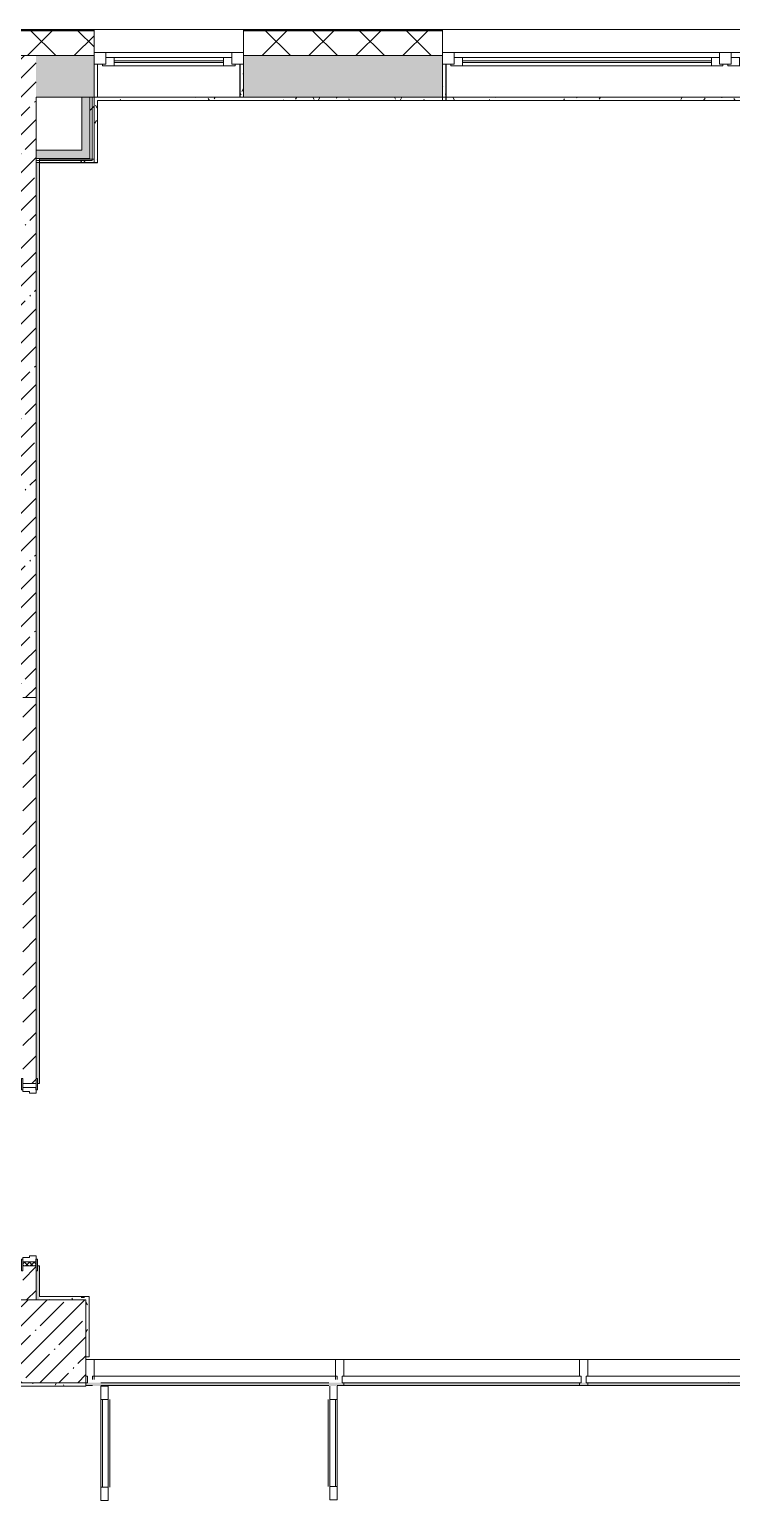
# Model space of a CAD drawing. Header units: millimetres. Extents: x -625 to 415037, y -3642 to 102118.
# Drawn here: x 249532 to 253764, y 87229 to 96097 of the extents above; entities that cross this region are included whole.
import ezdxf

# ---------------------------------------------------------------- set-up
doc = ezdxf.new("R2010")
doc.units = ezdxf.units.MM
doc.layers.add('A-AREA-PATT-2', color=7, linetype='Continuous', lineweight=5, true_color=0xcde0ef, transparency=1)
for name, color, linetype, lineweight in [('A-DETL-GENF', 7, 'Continuous', 9), ('A-DOOR-FRAM-2', 7, 'Continuous', 5), ('A-GLAZ', 7, 'Continuous', 9), ('A-GLAZ-1', 7, 'Continuous', 5), ('A-GLAZ-CURT', 7, 'Continuous', 9), ('A-GLAZ-CURT-1', 7, 'Continuous', 5), ('A-GLAZ-CURT-2', 7, 'Continuous', 20), ('A-GLAZ-CWMG', 7, 'Continuous', 9), ('A-GLAZ-CWMG-1', 7, 'Continuous', 20), ('A-WALL', 7, 'Continuous', 5), ('I-WALL', 7, 'Continuous', 5), ('S-COLS', 7, 'Continuous', 9), ('S-COLS-1', 7, 'Continuous', 5)]:
    doc.layers.add(name, color=color, linetype=linetype, lineweight=lineweight)
for name, color, linetype, lineweight, true_color in [('A-DOOR-1', 7, 'Continuous', 5, 0xc0c0c0), ('A-DOOR-FRAM-1', 7, 'Continuous', 5, 0xc0c0c0), ('A-WALL-1', 9, 'Continuous', 5, 0x808080), ('A-WALL-FNSH-1', 9, 'Continuous', 5, 0x808080)]:
    doc.layers.add(name, color=color, linetype=linetype, lineweight=lineweight, true_color=true_color)
doc.layers.get('A-DOOR-1').off()
pattern_1 = [(45, (148772.12, 0), (-114.04925, 114.04925), []), (45, (148886.17, 0), (-114.04925, 114.04925), [201.612, -40.322, 6.706, -33.617])]
pattern_2 = [(0, (148772.123, 0), (243.84, 60.96), [20.117, -162.763, 20.117, -162.763, -975.36]), (0, (148772.123, 0), (243.84, 60.96), [-365.76, 20.117, -345.643, 20.117, -162.763, -426.72]), (0, (148772.123, 0), (243.84, 60.96), [-914.4, 20.117, -101.803, 20.117, -284.683]), (120, (148863.563, 30.48), (-174.71291, 180.691634), [20.117, -162.763, 20.117, -162.763, -975.36]), (120, (148863.563, 30.48), (-174.71291, 180.691634), [-365.76, 20.117, -345.643, 20.117, -162.763, -426.72]), (120, (148863.563, 30.48), (-174.71291, 180.691634), [-914.4, 20.117, -101.803, 20.117, -284.683]), (240, (148894.043, 152.4), (-69.12709, -241.651634), [20.117, -162.763, 20.117, -162.763, -975.36]), (240, (148894.043, 152.4), (-69.12709, -241.651634), [-365.76, 20.117, -345.643, 20.117, -162.763, -426.72]), (240, (148894.043, 152.4), (-69.12709, -241.651634), [-914.4, 20.117, -101.803, 20.117, -284.683])]
pattern_3 = [(45, (148772.12, 0), (-212.132, 212.132), []), (135, (148772.12, 0), (-212.132, -212.132), [])]

# ---------------------------------------------------------------- blocks, each defined once
blk = doc.blocks.new('120_Окно_СКБ_1Ст - 120_Окно_СКБ_1Ст 900х2500_h_ с форточкой-22877787-Объем проектирования 2 этажа')
at = {"layer": 'A-GLAZ'}
for p, q in [((-450, -127), (-450, -57)), ((-450, -57), (-380, -57)), ((-380, -57), (-380, -127)), ((380, -87), (-380, -87)), ((-380, -87), (-380, -127)), ((-330, -137), (-330, -87)), ((330, -137), (330, -87)), ((380, -127), (380, -57)), ((380, -57), (450, -57)), ((380, -127), (380, -87)), ((450, -57), (450, -127)), ((-380, -127), (-450, -127)), ((-380, -127), (-400, -127)), ((-400, -127), (-400, -137)), ((-400, -137), (400, -137)), ((400, -137), (-400, -137)), ((450, -127), (380, -127)), ((400, -127), (380, -127)), ((400, -137), (400, -127))]:
    blk.add_line(p, q, dxfattribs=at)
at = {"layer": 'A-GLAZ-1'}
for p, q in [((450, -57), (-450, -57)), ((-430, -127), (-400, -127)), ((-330, -107), (330, -107)), ((330, -117), (-330, -117)), ((400, -127), (430, -127))]:
    blk.add_line(p, q, dxfattribs=at)
blk = doc.blocks.new('110_Дверь_СКБ_1Ст_Внутренняя1 - Д-3б_п_ 1100x2100h_много всего 2-32816779-Объем проектирования 2 этажа')
at = {"layer": 'A-DOOR-FRAM-2'}
h = blk.add_hatch(dxfattribs=at)
h.set_pattern_fill('FP_200', color=256, style=0, pattern_type=2)
h.set_pattern_definition([(45, (-371.384, 104.685), (-14.1421, 14.1421), []), (135, (-371.384, 104.685), (-14.1421, -14.1421), [])])
h.paths.add_polyline_path([(-537.5, 40), (-537.5, -40), (-512.5, -37.7), (-512.5, 40)])
at = {"layer": 'A-DOOR-FRAM-1'}
for p, q in [((-497.5, 48), (-567.5, 48)), ((-567.5, 48), (-567.5, 40)), ((-567.5, 40), (-497.5, 40)), ((-512.5, 40), (-537.5, 40)), ((-537.5, 40), (-537.5, -40)), ((-487.5, 40), (-512.5, 40)), ((-512.5, 40), (-512.5, -40)), ((-512.5, -40), (-512.5, 40)), ((-497.5, 40), (-512.5, 40)), ((-512.5, 40), (-512.5, 39)), ((-512.5, 39), (-497.5, 39)), ((-497.5, 40), (-497.5, 48)), ((-497.5, 39), (-497.5, 40)), ((-487.5, 0), (-487.5, 40)), ((-477.5, 0), (-487.5, 0)), ((-477.5, -40), (-477.5, 0)), ((512.5, 0), (502.5, 0)), ((502.5, 0), (502.5, -40)), ((512.5, 40), (512.5, 0)), ((537.5, 40), (512.5, 40)), ((592.5, 48), (522.5, 48)), ((522.5, 48), (522.5, 40)), ((537.5, 40), (522.5, 40)), ((522.5, 40), (522.5, 39)), ((522.5, 40), (592.5, 40)), ((522.5, 39), (537.5, 39)), ((537.5, -40), (537.5, 40)), ((562.5, 40), (537.5, 40)), ((537.5, 40), (537.5, -40)), ((537.5, 39), (537.5, 40)), ((562.5, -40), (562.5, 40)), ((592.5, 40), (592.5, 48)), ((-497.5, -40), (-567.5, -40)), ((-567.5, -40), (-567.5, -48)), ((-567.5, -48), (-497.5, -48)), ((-537.5, -40), (-512.5, -40)), ((-497.5, -39), (-512.5, -39)), ((-512.5, -39), (-512.5, -40)), ((-512.5, -40), (-477.5, -40)), ((-512.5, -40), (-497.5, -40)), ((-497.5, -40), (-497.5, -39)), ((-497.5, -48), (-497.5, -40)), ((502.5, -40), (537.5, -40)), ((537.5, -39), (522.5, -39)), ((522.5, -39), (522.5, -40)), ((522.5, -40), (537.5, -40)), ((592.5, -40), (522.5, -40)), ((522.5, -40), (522.5, -48)), ((522.5, -48), (592.5, -48)), ((537.5, -40), (537.5, -39)), ((537.5, -40), (562.5, -40)), ((592.5, -48), (592.5, -40))]:
    blk.add_line(p, q, dxfattribs=at)
blk = doc.blocks.new('120_Окно_СКБ_2Ст_Фрамуга сверху - 120_Окно_СКБ_2Ст_2300х2500_h_ ДОО-23103760-Объем проектирования 2 этажа')
at = {"layer": 'A-GLAZ'}
for p, q in [((-1150, -127), (-1150, -57)), ((-1150, -57), (-1080, -57)), ((-1080, -57), (-1080, -127)), ((520, -87), (-1080, -87)), ((-1080, -87), (-1080, -127)), ((-1030, -137), (-1030, -87)), ((470, -137), (470, -87)), ((520, -127), (520, -57)), ((520, -57), (590, -57)), ((520, -127), (520, -87)), ((590, -57), (590, -127)), ((1080, -87), (590, -87)), ((590, -87), (590, -127)), ((640, -137), (640, -87)), ((1030, -137), (1030, -87)), ((1080, -127), (1080, -57)), ((1080, -57), (1150, -57)), ((1080, -127), (1080, -87)), ((1150, -57), (1150, -127)), ((-1080, -127), (-1150, -127)), ((-1080, -127), (-1100, -127)), ((-1100, -127), (-1100, -137)), ((-1100, -137), (540, -137)), ((540, -137), (-1100, -137)), ((590, -127), (520, -127)), ((540, -127), (520, -127)), ((540, -137), (540, -127)), ((590, -127), (570, -127)), ((570, -127), (570, -137)), ((570, -137), (1100, -137)), ((1100, -137), (570, -137)), ((1150, -127), (1080, -127)), ((1100, -127), (1080, -127)), ((1100, -137), (1100, -127))]:
    blk.add_line(p, q, dxfattribs=at)
at = {"layer": 'A-GLAZ-1'}
for p, q in [((1150, -57), (-1150, -57)), ((-1080, -57), (1080, -57)), ((-1130, -127), (-1100, -127)), ((-1030, -107), (470, -107)), ((470, -117), (-1030, -117)), ((540, -127), (570, -127)), ((540, -127), (570, -127)), ((640, -107), (1030, -107)), ((1030, -117), (640, -117)), ((1100, -127), (1130, -127))]:
    blk.add_line(p, q, dxfattribs=at)
blk = doc.blocks.new('BSC_Колонна _Прямоугольная - 500х500-17857564-Объем проектирования 2 этажа')
at = {"layer": 'S-COLS-1'}
h = blk.add_hatch(dxfattribs=at)
h.set_pattern_fill('FP_181', color=256, style=0, pattern_type=2)
h.set_pattern_definition([(45, (-100850, -13650), (-114.04925, 114.04925), []), (45, (-100735.95, -13650), (-114.04925, 114.04925), [201.613, -40.323, 6.706, -33.617])])
h.paths.add_polyline_path([(250, -250), (250, 250), (-250, 250), (-250, -250)])
for p, q in [((250, 250), (-250, 250)), ((-250, 250), (-250, -250)), ((250, -250), (250, 250)), ((-250, -250), (250, -250))]:
    blk.add_line(p, q, dxfattribs=at)
blk = doc.blocks.new('Дверь_Витражная_остекление_ - ВВ-22-32429667-Объем проектирования 2 этажа')
at = {"layer": 'A-DETL-GENF'}
for p, q in [((-642.5, -20), (-687.5, -20)), ((-687.5, -710), (-687.5, -20)), ((-642.5, -20), (-687.5, -20)), ((-687.5, -20), (-687.5, -710)), ((-642.5, -710), (-642.5, -20)), ((-642.5, -710), (-642.5, -20)), ((692.5, -705), (692.5, -20)), ((692.5, -20), (692.5, -705)), ((737.5, -705), (737.5, -20)), ((737.5, -705), (737.5, -20)), ((-687.5, -100), (-642.5, -100)), ((-677.5, -630), (-677.5, -100)), ((-633.5, -630), (-633.5, -100)), ((683.5, -625), (683.5, -100)), ((737.5, -100), (692.5, -100)), ((727.5, -625), (727.5, -100)), ((-687.5, -630), (-642.5, -630)), ((737.5, -625), (692.5, -625)), ((737.5, -705), (692.5, -705)), ((692.5, -705), (737.5, -705)), ((-687.5, -710), (-642.5, -710)), ((-687.5, -710), (-642.5, -710))]:
    blk.add_line(p, q, dxfattribs=at)
blk = doc.blocks.new('Прямоугольный импост - Импост структурный с накладкой - 160мм Темный-V501-Объем проектирования 2 этажа')
at = {"layer": 'A-GLAZ-CWMG-1'}
for p, q in [((0, 17), (-40, 17)), ((-10, -40), (-10, 0)), ((-10, 0), (0, 0)), ((0, 0), (0, 17)), ((-40, -40), (-50, -40)), ((-50, -40), (-50, -140)), ((-40, -20), (-40, -40)), ((0, -40), (-10, -40)), ((-50, -140), (0, -140))]:
    blk.add_line(p, q, dxfattribs=at)
blk = doc.blocks.new('Системная панель - Стекло - 40мм-32427251-Объем проектирования 2 этажа')
at = {"layer": 'A-GLAZ-CURT-1'}
h = blk.add_hatch(dxfattribs=at)
h.set_pattern_fill('FP_217', color=256, style=0, pattern_type=2)
h.set_pattern_definition([(45, (-105012.5, -13200), (-565.6854, 565.6854), [400, -1200]), (45, (-105412.5, -13400), (-565.6854, 565.6854), [1200, -400]), (45, (-104612.5, -13600), (-565.6854, 565.6854), [400, -1200])])
h.paths.add_polyline_path([(96.1, 0), (697.5, 0), (697.5, 40), (-697.5, 40), (-697.5, 0), (-687.5, 0)])
at = {"layer": 'A-GLAZ-CURT-2'}
for p, q in [((697.5, 40), (-697.5, 40)), ((-697.5, 40), (-697.5, 0)), ((697.5, 0), (697.5, 40)), ((-697.5, 0), (697.5, 0))]:
    blk.add_line(p, q, dxfattribs=at)
blk = doc.blocks.new('Прямоугольный импост - Импост структурный с накладкой - 160мм Темный-32427249-Объем проектирования 2 этажа')
at = {"layer": 'A-GLAZ-CWMG'}
for p, q in [((105500, 13540), (104125, 13540)), ((105500, 13383), (104125, 13383))]:
    blk.add_line(p, q, dxfattribs=at)
blk = doc.blocks.new('Прямоугольный импост - Импост структурный с накладкой - 160мм Темный-32427025-Объем проектирования 2 этажа')
at = {"layer": 'A-GLAZ-CWMG'}
for p, q in [((102605, 13540), (101150, 13540)), ((101150, 13420), (101150, 13440)), ((102605, 13440), (101150, 13440)), ((102565, 13400), (101190, 13400)), ((102605, 13440), (102605, 13420)), ((102565, 13383), (101190, 13383))]:
    blk.add_line(p, q, dxfattribs=at)
blk = doc.blocks.new('Системная панель - Стекло - 40мм-32427252-Объем проектирования 2 этажа')
at = {"layer": 'A-GLAZ-CURT-2'}
for p, q in [((720, 40), (-720, 40)), ((-720, 40), (-720, 0)), ((-720, 0), (720, 0)), ((720, 0), (720, 40))]:
    blk.add_line(p, q, dxfattribs=at)
blk = doc.blocks.new('Прямоугольный импост - Импост структурный с накладкой - 160мм Темный-32427244-Объем проектирования 2 этажа')
at = {"layer": 'A-GLAZ-CWMG-1'}
for p, q in [((-15, 17), (25, 17)), ((25, 0), (15, 0)), ((15, 0), (15, -40)), ((25, 17), (25, 0)), ((-25, -140), (-25, -40)), ((-25, -40), (-15, -40)), ((-15, -40), (-15, -20)), ((15, -40), (25, -40)), ((25, -40), (25, -140)), ((25, -140), (-25, -140))]:
    blk.add_line(p, q, dxfattribs=at)
blk = doc.blocks.new('Прямоугольный импост - Импост структурный с накладкой - 160мм Темный-32427250-Объем проектирования 2 этажа')
at = {"layer": 'A-GLAZ-CWMG'}
for p, q in [((104075, 13540), (102655, 13540)), ((104075, 13383), (102655, 13383))]:
    blk.add_line(p, q, dxfattribs=at)
blk = doc.blocks.new('Прямоугольный импост - Импост структурный с накладкой - 160мм Темный-V502-Объем проектирования 2 этажа')
at = {"layer": 'A-GLAZ-CWMG-1'}
for p, q in [((-25, 0), (-25, 17)), ((-25, 17), (25, 17)), ((-15, 0), (-25, 0)), ((-15, -40), (-15, 0)), ((25, 0), (15, 0)), ((15, 0), (15, -40)), ((25, 17), (25, 0)), ((-25, -140), (-25, -40)), ((-25, -40), (-15, -40)), ((15, -40), (25, -40)), ((25, -40), (25, -140)), ((25, -140), (-25, -140))]:
    blk.add_line(p, q, dxfattribs=at)
blk = doc.blocks.new('2floor')
at = {"layer": 'A-AREA-PATT-2'}
h = blk.add_hatch(color=256, dxfattribs=at)
h.paths.add_polyline_path([(247492.6, 13190), (247493.1, 13190), (247492.6, 13190)])
h.paths.add_polyline_path([(249962.1, 13380), (249962.1, 13383), (251337.1, 13381.5), (251337.1, 13380), (251387.1, 13381.5), (251387.1, 13383), (254321.6, 13383.8), (254321.6, 13400), (249872.1, 13400), (249872.1, 13383), (249912.1, 13383), (249912.1, 13380), (249947.2, 13380)])
h.paths.add_polyline_path([(261327.6, 13380), (261327.6, 13383), (264371.6, 13383), (264371.6, 13400), (259822.6, 13400), (259822.6, 13383), (259862.6, 13383), (259862.6, 13380), (259912.6, 13380.4), (259912.6, 13383), (261277.6, 13381.5), (261277.6, 13380), (261305.2, 13380)])
at = {"layer": 'A-WALL'}
h = blk.add_hatch(dxfattribs=at)
h.set_pattern_fill('FP_24', color=256, style=0, pattern_type=2)
h.set_pattern_definition([(45, (148772.12, 0), (-141.42136, 141.42136), []), (135, (148772.12, 0), (-141.42136, -141.42136), [])])
h.paths.add_polyline_path([(259122.1, 21400), (260022.1, 21400), (260022.1, 21550), (258722.6, 21550), (258722.6, 21400)])
h.paths.add_polyline_path([(254322.3, 21400), (255622.6, 21400), (255622.6, 21550), (254322.3, 21550)])
h.paths.add_polyline_path([(257822.6, 21400), (257822.6, 21550), (256522.6, 21550), (256522.6, 21400), (257294.4, 21400)])
h.paths.add_polyline_path([(252022.3, 21400), (252022.3, 21550), (250822.1, 21550), (250822.1, 21400)])
h.paths.add_polyline_path([(249847.1, 21400), (249922.1, 21400), (249922.1, 21550), (245382.1, 21550), (245382.1, 21400), (249637.1, 21400)])
h.paths.add_polyline_path([(242082.1, 21400), (242082.1, 21550), (241832.1, 21550), (241832.1, 21400)])
h.paths.add_polyline_path([(266689.9, 21400), (268022.3, 21400), (268022.3, 21550), (266672.6, 21550), (266672.6, 21400)])
h.paths.add_polyline_path([(264521.7, 21400), (265772.6, 21400), (265772.6, 21550), (264372.6, 21550), (264372.6, 21400)])
h.paths.add_polyline_path([(260922.1, 21400), (262072.6, 21400), (262072.6, 21550), (260922.1, 21550)])
h.paths.add_polyline_path([(273602.1, 21400), (274002.1, 21400), (274002.1, 21550), (268922.3, 21550), (268922.3, 21400), (272471.8, 21400)])
at = {"layer": 'I-WALL'}
h = blk.add_hatch(dxfattribs=at)
h.set_pattern_fill('FP_1', color=256, style=0, pattern_type=2)
h.set_pattern_definition(pattern_1)
h.paths.add_polyline_path([(259122.1, 21150), (259122.1, 21400), (258722.6, 21400), (258722.6, 21150), (259117.2, 21150)])
h.paths.add_polyline_path([(257294.4, 21150), (257822.6, 21150), (257822.6, 21400), (256522.6, 21400), (256522.6, 21150), (257242.1, 21150)])
h.paths.add_polyline_path([(249344.3, 21150), (249352.1, 21150), (249352.1, 21400), (249332.1, 21400), (249332.1, 21150)])
h.paths.add_polyline_path([(269982.1, 21150), (269982.1, 21400), (269622.1, 21400), (269622.1, 21150)])
h.paths.add_polyline_path([(249572.1, 21150), (249922.1, 21150), (249922.1, 21400), (249572.1, 21400), (249572.1, 21391.7)])
h.paths.add_polyline_path([(268022.3, 21150), (268022.3, 21400), (266672.6, 21400), (266672.6, 21150), (267412.6, 21150)])
h.paths.add_polyline_path([(265772.6, 21150), (265772.6, 21400), (264872.6, 21400), (264872.6, 21150), (265244.4, 21150)])
h.paths.add_polyline_path([(252022.3, 21150), (252022.3, 21400), (250822.1, 21400), (250822.1, 21150)])
h.paths.add_polyline_path([(260922.1, 21150), (262072.6, 21150), (262072.6, 21400), (260922.1, 21400)])
h.paths.add_polyline_path([(254822.1, 21150), (255622.6, 21150), (255622.6, 21400), (254822.1, 21400)])
h.paths.add_polyline_path([(259822.1, 21150), (260022.1, 21150), (260022.1, 21400), (259822.1, 21400), (259822.1, 21275)])
h = blk.add_hatch(dxfattribs=at)
h.set_pattern_fill('FP_1', color=256, style=0, pattern_type=2)
h.set_pattern_definition(pattern_1)
h.paths.add_polyline_path([(249572.1, 17750), (249572.1, 21400), (249352.1, 21400), (249352.1, 17750), (249530.8, 17750)])
h = blk.add_hatch(dxfattribs=at)
h.set_pattern_fill('FP_191', color=256, style=0, pattern_type=2)
h.set_pattern_definition(pattern_2)
h.paths.add_polyline_path([(249942.1, 21150), (249942.1, 21348), (249922.1, 21348), (249922.1, 21150)])
h = blk.add_hatch(dxfattribs=at)
h.set_pattern_fill('FP_191', color=256, style=0, pattern_type=2)
h.set_pattern_definition(pattern_2)
h.paths.add_polyline_path([(250822.1, 21150), (250822.1, 21348), (250802.1, 21348), (250802.1, 21150)])
h = blk.add_hatch(dxfattribs=at)
h.set_pattern_fill('FP_191', color=256, style=0, pattern_type=2)
h.set_pattern_definition(pattern_2)
h.paths.add_polyline_path([(252022.3, 21150), (252042.3, 21150), (252042.3, 21348), (252022.3, 21348), (252022.3, 21338)])
for points in [[(249897.1, 20780), (249897.1, 21150), (249847.1, 21150), (249847.1, 20780)], [(249705.7, 20780), (249847.1, 20780), (249847.1, 20830), (249572.1, 20830), (249572.1, 20780), (249637.1, 20780)]]:
    blk.add_hatch(color=256, dxfattribs=at).paths.add_polyline_path(points)
h = blk.add_hatch(dxfattribs=at)
h.set_pattern_fill('FP_192', color=256, style=0, pattern_type=2)
h.set_pattern_definition(pattern_3)
h.paths.add_polyline_path([(249909.6, 20767.5), (249909.6, 20771.7), (249906.3, 20770.8)])
h.paths.add_polyline_path([(249897.1, 20775), (249909.6, 20775), (249909.6, 21150), (249897.1, 21150), (249897.1, 20780)])
h = blk.add_hatch(dxfattribs=at)
h.set_pattern_fill('FP_192', color=256, style=0, pattern_type=2)
h.set_pattern_definition(pattern_3)
h.paths.add_polyline_path([(249922.1, 20775), (249922.1, 21150), (249909.6, 21150), (249909.9, 20775)])
h.paths.add_polyline_path([(249922.1, 20755), (249922.1, 20775), (249909.6, 20771.7), (249909.6, 20767.5)])
h = blk.add_hatch(dxfattribs=at)
h.set_pattern_fill('FP_191', color=256, style=0, pattern_type=2)
h.set_pattern_definition(pattern_2)
h.paths.add_polyline_path([(254321.1, 21130), (254322.1, 21150), (249922.1, 21150), (249943.1, 21130), (254102.1, 21130)])
h.paths.add_polyline_path([(249942.1, 21130), (249922.1, 21150), (249922.1, 21130)])
h = blk.add_hatch(dxfattribs=at)
h.set_pattern_fill('FP_191', color=256, style=0, pattern_type=2)
h.set_pattern_definition(pattern_2)
h.paths.add_polyline_path([(249942.1, 20775), (249942.1, 21130), (249922.1, 21130), (249922.1, 20775)])
h = blk.add_hatch(dxfattribs=at)
h.set_pattern_fill('FP_192', color=256, style=0, pattern_type=2)
h.set_pattern_definition(pattern_3)
h.paths.add_polyline_path([(249572.1, 20767.5), (249596.3, 20768.6), (249592.1, 20775), (249897.1, 20775), (249897.1, 20780), (249572.1, 20780), (249572.1, 20775)])
h = blk.add_hatch(dxfattribs=at)
h.set_pattern_fill('FP_191', color=256, style=0, pattern_type=2)
h.set_pattern_definition(pattern_2)
h.paths.add_polyline_path([(249572.1, 13900), (249592.1, 13921), (249592.1, 14105), (249580.1, 14105), (249580.1, 14075), (249572.1, 14075), (249572.1, 13920)])
h.paths.add_polyline_path([(249592.1, 13900), (249592.1, 13920), (249572.1, 13900)])
h.paths.add_polyline_path([(249592.1, 15205), (249592.1, 20755), (249572.1, 20755), (249572.1, 15235), (249580.1, 15235), (249580.1, 15205)])
h = blk.add_hatch(dxfattribs=at)
h.set_pattern_fill('FP_191', color=256, style=0, pattern_type=2)
h.set_pattern_definition(pattern_2)
h.paths.add_polyline_path([(249847.1, 20755), (249922.1, 20755), (249906.3, 20770.8), (249922.1, 20775), (249592.1, 20775), (249605.1, 20755), (249705.7, 20755)])
h.paths.add_polyline_path([(249942.1, 20755), (249942.1, 20775), (249922.1, 20775), (249922.1, 20755)])
h = blk.add_hatch(dxfattribs=at)
h.set_pattern_fill('FP_1', color=256, style=0, pattern_type=2)
h.set_pattern_definition(pattern_1)
h.paths.add_polyline_path([(244507.6, 17530), (249572.1, 17530), (249572.1, 17750), (243352.1, 17750), (243352.1, 17530), (244359.2, 17530)])
h = blk.add_hatch(dxfattribs=at)
h.set_pattern_fill('FP_22', color=256, style=0, pattern_type=2)
h.set_pattern_definition([(45, (148772.12, 0), (-70.71068, 70.71068), [])])
h.paths.add_polyline_path([(249572.1, 13900), (249571.7, 14105), (249492.1, 14105), (249492.1, 13900)])
h.paths.add_polyline_path([(249492.1, 15205), (249572.1, 15205), (249570.7, 17530), (249492.1, 17530), (249492.1, 15218.7)])
h = blk.add_hatch(dxfattribs=at)
h.set_pattern_fill('FP_191', color=256, style=0, pattern_type=2)
h.set_pattern_definition(pattern_2)
h.paths.add_polyline_path([(249872.1, 13900), (249892.1, 13900), (249892.1, 13920), (249592.1, 13920), (249592.1, 13900), (249705.7, 13900)])
h = blk.add_hatch(dxfattribs=at)
h.set_pattern_fill('FP_191', color=256, style=0, pattern_type=2)
h.set_pattern_definition(pattern_2)
h.paths.add_polyline_path([(249872.1, 13557), (249892.1, 13557), (249892.1, 13900), (249872.1, 13900)])
h = blk.add_hatch(dxfattribs=at)
h.set_pattern_fill('FP_191', color=256, style=0, pattern_type=2)
h.set_pattern_definition(pattern_2)
h.paths.add_polyline_path([(249344.3, 13380), (249872.1, 13380), (249872.1, 13400), (247492.1, 13400), (247492.4, 13380), (248392.1, 13380)])
at = {"layer": 'A-WALL'}
for p, q in [((249922.1, 21553), (245382.1, 21553)), ((249922.1, 21550), (245382.1, 21550)), ((249922.1, 21558), (250822.1, 21558)), ((252022.3, 21553), (250822.1, 21553)), ((252022.3, 21550), (250822.1, 21550)), ((252022.3, 21558), (254322.3, 21558)), ((245382.1, 21400), (249922.1, 21400)), ((252022.3, 21400), (250822.1, 21400)), ((249897.1, 20780), (249897.1, 21150)), ((249909.6, 20767.5), (249909.6, 21150)), ((249942.1, 21130), (249942.1, 20775)), ((249572.1, 15235), (249572.1, 20780)), ((249572.1, 20780), (249897.1, 20780)), ((249572.1, 20767.5), (249909.6, 20767.5)), ((249922.1, 20755), (249572.1, 20755)), ((249592.1, 20775), (249592.1, 15205)), ((249572.1, 17530), (249492.1, 17530)), ((249592.1, 14105), (249592.1, 13920)), ((249572.1, 13900), (249572.1, 14075)), ((249892.1, 13920), (249592.1, 13920))]:
    blk.add_line(p, q, dxfattribs=at)
at = {"layer": 'A-WALL-1'}
for p, q in [((249922.1, 21150), (249922.1, 21550)), ((250822.1, 21550), (250822.1, 21150)), ((252022.3, 21550), (252022.3, 21130)), ((249942.1, 21348), (249922.1, 21348)), ((249922.1, 21348), (249922.1, 21150)), ((249942.1, 21150), (249942.1, 21348)), ((250822.1, 21348), (250802.1, 21348)), ((250802.1, 21348), (250802.1, 21150)), ((250822.1, 21150), (250822.1, 21348)), ((252042.3, 21348), (252022.3, 21348)), ((249572.1, 21150), (254322.1, 21150)), ((249572.1, 20780), (249572.1, 21150)), ((249847.1, 21150), (249847.1, 20830)), ((249922.1, 21150), (249922.1, 20755)), ((249942.1, 21130), (254322.1, 21130)), ((250802.1, 21150), (252022.3, 21150)), ((249847.1, 20830), (249572.1, 20830)), ((249922.1, 20775), (249592.1, 20775)), ((249580.1, 15205), (249592.1, 15205)), ((249592.1, 14105), (249580.1, 14105)), ((249892.1, 13557), (249892.1, 13920)), ((249872.1, 13557), (249892.1, 13557)), ((249872.1, 13380), (249872.1, 13400)), ((247492.1, 13380), (249872.1, 13380))]:
    blk.add_line(p, q, dxfattribs=at)
at = {"layer": 'A-WALL-FNSH-1'}
for p, q in [((249922.1, 21558), (245382.1, 21558)), ((249922.1, 21550), (249922.1, 21558)), ((252022.3, 21558), (250822.1, 21558)), ((250822.1, 21558), (250822.1, 21550)), ((252022.3, 21550), (252022.3, 21558)), ((249943.1, 21348), (249942.1, 21348)), ((249943.1, 21150), (249943.1, 21348)), ((250802.1, 21348), (250801.1, 21348)), ((250801.1, 21348), (250801.1, 21150)), ((252043.3, 21348), (252042.3, 21348)), ((252042.3, 21348), (252042.3, 21129)), ((252043.3, 21129), (252043.3, 21348)), ((249943.1, 20754), (249943.1, 21130)), ((250801.1, 21150), (250802.1, 21150)), ((250822.1, 21130), (250822.1, 21129)), ((250822.1, 21129), (252022.3, 21129)), ((252022.3, 21129), (252022.3, 21130)), ((249593.1, 15205), (249593.1, 20754)), ((249593.1, 20754), (249943.1, 20754)), ((249942.1, 20755), (249922.1, 20755)), ((249942.1, 20775), (249942.1, 20755)), ((249592.1, 15205), (249593.1, 15205)), ((249593.1, 14105), (249592.1, 14105)), ((249593.1, 13921), (249593.1, 14105)), ((249893.1, 13921), (249593.1, 13921)), ((249893.1, 13557), (249893.1, 13921)), ((249892.1, 13557), (249893.1, 13557)), ((247493.1, 13379), (249872.1, 13379)), ((249872.1, 13379), (249872.1, 13380))]:
    blk.add_line(p, q, dxfattribs=at)
at = {"layer": 'I-WALL'}
for p, q in [((250822.1, 21129), (249943.1, 21129)), ((254322.1, 21129), (252022.3, 21129))]:
    blk.add_line(p, q, dxfattribs=at)
at = {"layer": 'A-DOOR-1', "rotation": 90}
blk.add_blockref('110_Дверь_СКБ_1Ст_Внутренняя1 - Д-3б_п_ 1100x2100h_много всего 2-32816779-Объем проектирования 2 этажа', (249532.1, 14642.5), dxfattribs=at)
at = {"layer": 'A-DOOR-1'}
blk.add_blockref('Дверь_Витражная_остекление_ - ВВ-22-32429667-Объем проектирования 2 этажа', (250649.6, 13400), dxfattribs=at)
at = {"layer": 'A-GLAZ', "color": 3}
for name, p in [('120_Окно_СКБ_1Ст - 120_Окно_СКБ_1Ст 900х2500_h_ с форточкой-22877787-Объем проектирования 2 этажа', (250372.1, 21475)), ('120_Окно_СКБ_2Ст_Фрамуга сверху - 120_Окно_СКБ_2Ст_2300х2500_h_ ДОО-23103760-Объем проектирования 2 этажа', (253172.3, 21475))]:
    blk.add_blockref(name, p, dxfattribs=at)
at = {"layer": 'A-GLAZ-CURT'}
for name, p in [('Системная панель - Стекло - 40мм-32427252-Объем проектирования 2 этажа', (252137.1, 13400)), ('Системная панель - Стекло - 40мм-32427251-Объем проектирования 2 этажа', (253584.6, 13400))]:
    blk.add_blockref(name, p, dxfattribs=at)
at = {"layer": 'A-GLAZ-CWMG', "rotation": 180}
blk.add_blockref('Прямоугольный импост - Импост структурный с накладкой - 160мм Темный-V501-Объем проектирования 2 этажа', (249872.1, 13400), dxfattribs=at)
at = {"layer": 'A-GLAZ-CWMG'}
for name in ['Прямоугольный импост - Импост структурный с накладкой - 160мм Темный-32427025-Объем проектирования 2 этажа', 'Прямоугольный импост - Импост структурный с накладкой - 160мм Темный-32427250-Объем проектирования 2 этажа', 'Прямоугольный импост - Импост структурный с накладкой - 160мм Темный-32427249-Объем проектирования 2 этажа']:
    blk.add_blockref(name, (148772.1, 0), dxfattribs=at)
at = {"layer": 'A-GLAZ-CWMG', "extrusion": (0, 0, -1), "rotation": 180}
for name, p in [('Прямоугольный импост - Импост структурный с накладкой - 160мм Темный-32427244-Объем проектирования 2 этажа', (-251402.1, 13400)), ('Прямоугольный импост - Импост структурный с накладкой - 160мм Темный-V502-Объем проектирования 2 этажа', (-252872.1, 13400))]:
    blk.add_blockref(name, p, dxfattribs=at)
at = {"layer": 'S-COLS'}
blk.add_blockref('BSC_Колонна _Прямоугольная - 500х500-17857564-Объем проектирования 2 этажа', (249622.1, 13650), dxfattribs=at)

msp = doc.modelspace()

# ---------------------------------------------------------------- block references
msp.add_blockref('2floor', (0, 74539.4))

doc.saveas('drawing.dxf')
